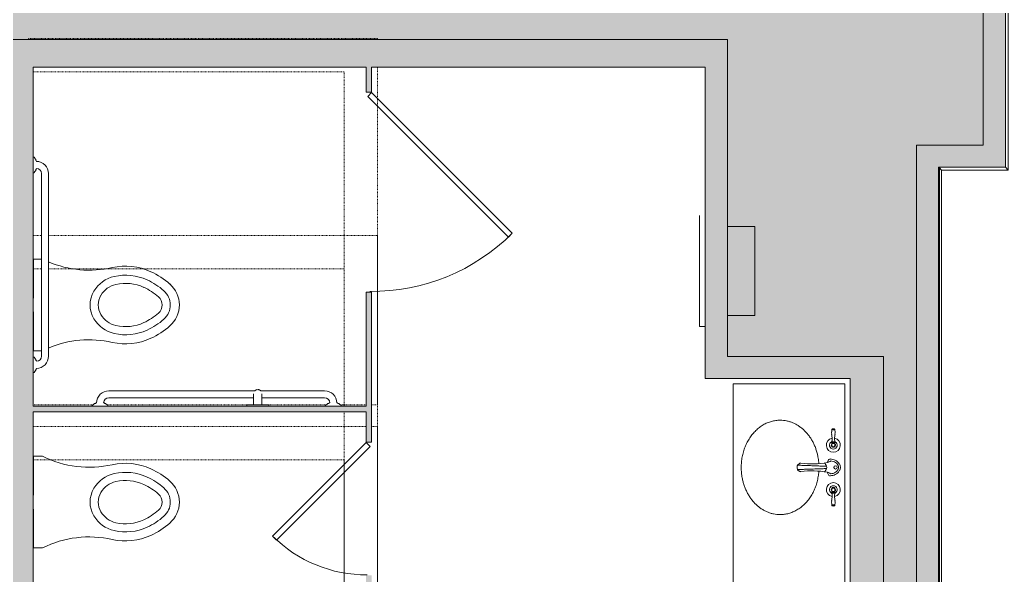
# Model space of a CAD drawing. Header units: inches. Extents: x -1180 to 2011, y -268 to 2143.
# Drawn here: x -102.7 to 75.3, y 1501.8 to 1601.9 of the extents above; entities that cross this region are included whole.
import ezdxf

# ---------------------------------------------------------------- set-up
doc = ezdxf.new("R2010")
doc.units = ezdxf.units.IN
doc.header["$MEASUREMENT"] = 0
doc.linetypes.add('Dash', pattern=[0.25, 0.125, -0.125])
for name, color, linetype, lineweight in [('A-DETL-GENF', 92, 'Continuous', 9), ('A-DETL-THIN', 151, 'Continuous', 13), ('A-DOOR', 31, 'Continuous', 13), ('A-WALL', 113, 'Continuous', 13), ('A-WALL-PATT', 111, 'Continuous', 13), ('I-FURN', 30, 'Continuous', 9), ('I-WALL', 2, 'Continuous', 13), ('P-SANR-FIXT', 6, 'Continuous', 13), ('Q-CASE', 31, 'Continuous', 13)]:
    doc.layers.add(name, color=color, linetype=linetype, lineweight=lineweight)

# ---------------------------------------------------------------- blocks, each defined once
blk = doc.blocks.new('P-Toilet-Wall-3D - Wall Mount-V3-6TH FLOOR POWER _ SIGNAL')
at = {"layer": 'P-SANR-FIXT', "linetype": 'Dash', "lineweight": 9}
for p, q in [((-100.33, 1528.63), (-40.36, 1528.63)), ((-100.33, 1528.63), (-40.36, 1528.63)), ((-39.36, 1528.63), (-38.33, 1528.63)), ((-39.36, 1528.63), (-38.33, 1528.63)), ((-38.33, 1528.63), (-38.33, 1462.63)), ((-38.33, 1528.63), (-38.33, 1462.63)), ((-100.33, 1522.63), (-44.33, 1522.63)), ((-44.33, 1522.63), (-44.33, 1498.32)), ((-44.33, 1497.32), (-44.33, 1464.28)), ((-44.33, 1463.28), (-44.33, 1462.63)), ((-44.33, 1462.63), (-100.33, 1462.63)), ((-40.36, 1462.63), (-100.33, 1462.63)), ((-38.33, 1462.63), (-39.36, 1462.63))]:
    blk.add_line(p, q, dxfattribs=at)
at = {"layer": 'P-SANR-FIXT', "lineweight": 9}
for p, q in [((-100.26, 1481.88), (-100.26, 1488.88)), ((-100.26, 1488.88), (-98.64, 1488.88)), ((-100.33, 1481.88), (-100.26, 1481.88)), ((-100.26, 1479.38), (-100.33, 1479.38)), ((-100.26, 1472.38), (-100.26, 1479.38)), ((-98.64, 1472.38), (-100.26, 1472.38))]:
    blk.add_line(p, q, dxfattribs=at)
for centre, radius, start, end in [((-90.22, 1505.73), 18.83, 243.4615, 282.704), ((-83.68, 1476.69), 10.93, 65.296, 102.704), ((-85, 1473.82), 14.09, 48.704, 65.296), ((-84.47, 1480.2), 5.71, 102.704, 149.296), ((-83.68, 1476.69), 9.3, 65.296, 102.704), ((-83.68, 1476.69), 7.83, 65.296, 102.704), ((-85, 1473.82), 12.47, 48.704, 65.296), ((-85.2, 1480.63), 4.87, 149.296, 210.704), ((-84.47, 1480.2), 4.24, 102.704, 149.296), ((-85, 1473.82), 11, 48.704, 65.296), ((-79.02, 1480.63), 3.4, 311.296, 48.704), ((-79.02, 1480.63), 5.03, 311.296, 48.704), ((-85.2, 1480.63), 3.4, 149.296, 210.704), ((-79.02, 1480.63), 1.93, 311.296, 48.704), ((-85, 1487.44), 11, 294.704, 311.296), ((-84.47, 1481.06), 5.71, 210.704, 257.296), ((-84.47, 1481.06), 4.24, 210.704, 257.296), ((-83.68, 1484.56), 7.83, 257.296, 294.704), ((-85, 1487.44), 12.47, 294.704, 311.296), ((-83.68, 1484.56), 9.3, 257.296, 294.704), ((-85, 1487.44), 14.09, 294.704, 311.296), ((-90.22, 1455.53), 18.83, 77.296, 116.5385), ((-83.68, 1484.56), 10.93, 257.296, 294.704)]:
    blk.add_arc(centre, radius, start, end, dxfattribs=at)
blk = doc.blocks.new('P-Toilet-Wall-3D - Wall Mount-V4-6TH FLOOR POWER _ SIGNAL')
at = {"layer": 'P-SANR-FIXT', "linetype": 'Dash', "lineweight": 9}
for p, q in [((-100.33, 1563.01), (-98.81, 1563.01)), ((-100.33, 1563.01), (-98.81, 1563.01)), ((-97.54, 1563.01), (-38.33, 1563.01)), ((-97.54, 1563.01), (-38.33, 1563.01)), ((-38.33, 1563.01), (-38.33, 1497.01)), ((-38.33, 1563.01), (-38.33, 1497.01)), ((-100.33, 1557.01), (-98.81, 1557.01)), ((-97.54, 1557.01), (-44.33, 1557.01)), ((-44.33, 1557.01), (-44.33, 1532.27)), ((-44.33, 1531.27), (-44.33, 1498.32)), ((-44.33, 1497.01), (-100.33, 1497.01)), ((-40.36, 1497.01), (-100.33, 1497.01)), ((-44.33, 1497.32), (-44.33, 1497.01)), ((-38.33, 1497.01), (-39.36, 1497.01))]:
    blk.add_line(p, q, dxfattribs=at)
at = {"layer": 'P-SANR-FIXT', "lineweight": 9}
for p, q in [((-100.26, 1516.26), (-100.26, 1523.26)), ((-100.26, 1523.26), (-98.64, 1523.26)), ((-100.33, 1516.26), (-100.26, 1516.26)), ((-100.26, 1513.76), (-100.33, 1513.76)), ((-100.26, 1506.76), (-100.26, 1513.76)), ((-98.64, 1506.76), (-100.26, 1506.76))]:
    blk.add_line(p, q, dxfattribs=at)
for centre, radius, start, end in [((-90.22, 1540.11), 18.83, 243.4615, 282.704), ((-83.68, 1511.07), 10.93, 65.296, 102.704), ((-84.47, 1514.58), 5.71, 102.704, 149.296), ((-83.68, 1511.07), 9.3, 65.296, 102.704), ((-85, 1508.2), 14.09, 48.704, 65.296), ((-84.47, 1514.58), 4.24, 102.704, 149.296), ((-83.68, 1511.07), 7.83, 65.296, 102.704), ((-85, 1508.2), 12.47, 48.704, 65.296), ((-79.02, 1515.01), 5.03, 311.296, 48.704), ((-85.2, 1515.01), 4.87, 149.296, 210.704), ((-85.2, 1515.01), 3.4, 149.296, 210.704), ((-85, 1508.2), 11, 48.704, 65.296), ((-79.02, 1515.01), 3.4, 311.296, 48.704), ((-79.02, 1515.01), 1.93, 311.296, 48.704), ((-84.47, 1515.44), 4.24, 210.704, 257.296), ((-85, 1521.82), 11, 294.704, 311.296), ((-84.47, 1515.44), 5.71, 210.704, 257.296), ((-83.68, 1518.94), 7.83, 257.296, 294.704), ((-85, 1521.82), 12.47, 294.704, 311.296), ((-85, 1521.82), 14.09, 294.704, 311.296), ((-83.68, 1518.94), 9.3, 257.296, 294.704), ((-90.22, 1489.91), 18.83, 77.296, 116.5385), ((-83.68, 1518.94), 10.93, 257.296, 294.704)]:
    blk.add_arc(centre, radius, start, end, dxfattribs=at)
blk = doc.blocks.new('P-Toilet-Wall-3D - Wall Mount-V5-6TH FLOOR POWER _ SIGNAL')
at = {"layer": 'P-SANR-FIXT', "linetype": 'Dash', "lineweight": 9}
for p, q in [((-101.13, 1598.51), (-38.33, 1598.51)), ((-101.13, 1598.34), (-101.13, 1598.51)), ((-101.13, 1598.51), (-38.33, 1598.51)), ((-101.13, 1598.34), (-101.13, 1598.51)), ((-38.33, 1598.51), (-38.33, 1598.34)), ((-38.33, 1598.51), (-38.33, 1598.34)), ((-38.33, 1593.34), (-38.33, 1532.51)), ((-38.33, 1593.34), (-38.33, 1532.51)), ((-100.33, 1592.51), (-44.33, 1592.51)), ((-44.33, 1592.51), (-44.33, 1532.51)), ((-89.51, 1532.51), (-100.33, 1532.51)), ((-89.51, 1532.51), (-100.33, 1532.51)), ((-61.81, 1532.51), (-87.01, 1532.51)), ((-61.81, 1532.51), (-87.01, 1532.51)), ((-47.51, 1532.51), (-57.91, 1532.51)), ((-47.51, 1532.51), (-57.91, 1532.51)), ((-44.33, 1532.51), (-45.01, 1532.51)), ((-40.36, 1532.51), (-45.01, 1532.51)), ((-38.33, 1532.51), (-39.36, 1532.51))]:
    blk.add_line(p, q, dxfattribs=at)
at = {"layer": 'P-SANR-FIXT', "lineweight": 9}
for p, q in [((-100.26, 1551.76), (-100.26, 1558.76)), ((-100.26, 1558.76), (-98.81, 1558.76)), ((-100.33, 1551.76), (-100.26, 1551.76)), ((-100.26, 1549.26), (-100.33, 1549.26)), ((-100.26, 1542.26), (-100.26, 1549.26)), ((-98.81, 1542.26), (-100.26, 1542.26))]:
    blk.add_line(p, q, dxfattribs=at)
for centre, radius, start, end in [((-90.22, 1575.61), 18.83, 247.0894, 282.704), ((-83.68, 1546.57), 10.93, 65.296, 102.704), ((-83.68, 1546.57), 9.3, 65.296, 102.704), ((-85, 1543.7), 14.09, 48.704, 65.296), ((-84.47, 1550.08), 5.71, 102.704, 149.296), ((-84.47, 1550.08), 4.24, 102.704, 149.296), ((-83.68, 1546.57), 7.83, 65.296, 102.704), ((-85, 1543.7), 12.47, 48.704, 65.296), ((-79.02, 1550.51), 5.03, 311.296, 48.704), ((-85.2, 1550.51), 4.87, 149.296, 210.704), ((-85.2, 1550.51), 3.4, 149.296, 210.704), ((-85, 1543.7), 11, 48.704, 65.296), ((-79.02, 1550.51), 3.4, 311.296, 48.704), ((-79.02, 1550.51), 1.93, 311.296, 48.704), ((-84.47, 1550.94), 4.24, 210.704, 257.296), ((-85, 1557.32), 11, 294.704, 311.296), ((-84.47, 1550.94), 5.71, 210.704, 257.296), ((-83.68, 1554.44), 7.83, 257.296, 294.704), ((-85, 1557.32), 12.47, 294.704, 311.296), ((-83.68, 1554.44), 9.3, 257.296, 294.704), ((-85, 1557.32), 14.09, 294.704, 311.296), ((-90.22, 1525.41), 18.83, 77.296, 112.9106), ((-83.68, 1554.44), 10.93, 257.296, 294.704)]:
    blk.add_arc(centre, radius, start, end, dxfattribs=at)
blk = doc.blocks.new('Single Glass Door - toilet partition-4881445-6TH FLOOR POWER _ SIGNAL')
at = {"layer": 'A-DOOR', "color": 8, "lineweight": 20}
for p, q in [((-8.12, -25.12), (17.2, 0.21)), ((17.2, 0.21), (17.91, -0.5)), ((17.91, -0.5), (-7.42, -25.82)), ((-7.42, -25.82), (-8.12, -25.12))]:
    blk.add_line(p, q, dxfattribs=at)
at = {"layer": 'A-DOOR', "lineweight": 9}
blk.add_arc((17.91, -0.5), 35.81, 179.5, 225, dxfattribs=at)
blk = doc.blocks.new('Single Glass Door - toilet partition 2_-4881771-6TH FLOOR POWER _ SIGNAL')
at = {"layer": 'A-DOOR', "color": 8, "lineweight": 20}
for p, q in [((-4.93, 17.34), (-5.64, 16.63)), ((-5.64, 16.63), (11.2, -0.21)), ((11.91, 0.5), (-4.93, 17.34)), ((11.2, -0.21), (11.91, 0.5))]:
    blk.add_line(p, q, dxfattribs=at)
at = {"layer": 'A-DOOR', "lineweight": 9}
blk.add_arc((11.91, 0.5), 23.81, 135, 180.5, dxfattribs=at)
blk = doc.blocks.new('P-Grab_Bar-42in - 42 INCH-V9-6TH FLOOR POWER _ SIGNAL')
at = {"layer": 'I-FURN'}
for p, q in [((-86.69, 1535.06), (-60.36, 1535.06)), ((-59.36, 1535.06), (-47.83, 1535.06)), ((-88.97, 1532.88), (-88.9, 1532.88)), ((-87.63, 1532.88), (-87.56, 1532.88)), ((-60.6, 1533.79), (-86.69, 1533.79)), ((-47.84, 1533.79), (-59.12, 1533.79)), ((-46.97, 1532.88), (-46.9, 1532.88)), ((-45.63, 1532.88), (-45.56, 1532.88)), ((-89.66, 1532.27), (-89.66, 1532.41)), ((-86.86, 1532.27), (-89.66, 1532.27)), ((-86.86, 1532.41), (-86.86, 1532.27)), ((-47.66, 1532.27), (-47.66, 1532.41)), ((-44.86, 1532.27), (-47.66, 1532.27)), ((-44.86, 1532.41), (-44.86, 1532.27))]:
    blk.add_line(p, q, dxfattribs=at)
for centre, radius, start, end in [((-86.69, 1532.85), 2.21, 90, 179.1445), ((-47.84, 1532.85), 2.21, 0.8636, 89.8856), ((-89.57, 1532.6), 0.0984, 272.9558, 347.0471), ((-89.39, 1532.53), 0.0975, 89.156, 150.8479), ((-89.4, 1532.73), 0.0998, 280.0133, 343.9943), ((-89.23, 1532.65), 0.0983, 82.1862, 147.824), ((-89.21, 1533.01), 0.259, 270.2678, 327.7398), ((-88.97, 1532.85), 0.0327, 86.7864, 147.7398), ((-86.68, 1532.84), 0.946, 90.5765, 177.6589), ((-87.56, 1532.85), 0.0327, 32.2602, 93.2136), ((-87.31, 1533.01), 0.259, 212.2602, 269.7322), ((-87.3, 1532.65), 0.0983, 32.176, 97.8138), ((-87.12, 1532.73), 0.0998, 196.0057, 259.9867), ((-87.13, 1532.53), 0.0975, 29.1521, 90.844), ((-86.95, 1532.6), 0.0984, 192.9529, 267.0442), ((-47.84, 1532.84), 0.946, 2.3393, 89.6607), ((-47.57, 1532.6), 0.0984, 272.955, 347.045), ((-47.39, 1532.53), 0.0975, 89.1532, 150.8468), ((-47.4, 1532.73), 0.0998, 280.0117, 343.9883), ((-47.23, 1532.65), 0.0983, 82.1794, 147.8206), ((-47.21, 1533.01), 0.259, 270.2661, 327.7339), ((-46.97, 1532.85), 0.0327, 86.7675, 147.7339), ((-45.56, 1532.85), 0.0327, 32.2704, 93.2464), ((-45.31, 1533.01), 0.259, 212.2704, 269.7352), ((-45.3, 1532.65), 0.0983, 32.1818, 97.8257), ((-45.12, 1532.73), 0.0998, 196.0161, 259.9895), ((-45.13, 1532.53), 0.0975, 29.154, 90.8489), ((-44.95, 1532.6), 0.0984, 192.9565, 267.0456), ((-89.57, 1532.41), 0.0934, 88.0011, 180), ((-86.95, 1532.41), 0.0934, 0, 91.9989), ((-47.57, 1532.41), 0.0934, 88, 180), ((-44.95, 1532.41), 0.0934, 0, 92.0008)]:
    blk.add_arc(centre, radius, start, end, dxfattribs=at)
blk = doc.blocks.new('P-Grab_Bar-36in - 36 INCH-3759717-6TH FLOOR POWER _ SIGNAL')
at = {"layer": 'I-FURN'}
for p, q in [((-100.33, 1574.33), (-100.33, 1577.13)), ((-100.33, 1577.13), (-100.19, 1577.13)), ((-99.72, 1576.43), (-99.72, 1576.37)), ((-100.19, 1574.33), (-100.33, 1574.33)), ((-99.72, 1575.09), (-99.72, 1575.03)), ((-98.81, 1541.31), (-98.81, 1574.16)), ((-97.54, 1574.16), (-97.54, 1541.3)), ((-100.33, 1538.33), (-100.33, 1541.13)), ((-100.33, 1541.13), (-100.19, 1541.13)), ((-99.72, 1540.43), (-99.72, 1540.37)), ((-100.19, 1538.33), (-100.33, 1538.33)), ((-99.72, 1539.09), (-99.72, 1539.03))]:
    blk.add_line(p, q, dxfattribs=at)
for centre, radius, start, end in [((-100.19, 1577.04), 0.0934, 358.0011, 90), ((-100, 1577.04), 0.0984, 182.9558, 257.0471), ((-100.07, 1576.86), 0.0975, 359.156, 60.8479), ((-99.87, 1576.87), 0.0998, 190.0133, 253.9943), ((-99.95, 1576.69), 0.0983, 352.1862, 57.824), ((-99.59, 1576.68), 0.259, 180.2678, 237.7398), ((-99.75, 1576.44), 0.0327, 356.7864, 57.7398), ((-99.75, 1574.16), 2.21, 0, 89.1445), ((-100.19, 1574.42), 0.0934, 270, 1.9989), ((-100, 1574.42), 0.0984, 102.9529, 177.0442), ((-100.07, 1574.6), 0.0975, 299.1521, 0.844), ((-99.87, 1574.59), 0.0998, 106.0057, 169.9867), ((-99.95, 1574.77), 0.0983, 302.176, 7.8138), ((-99.59, 1574.78), 0.259, 122.2602, 179.7322), ((-99.75, 1575.02), 0.0327, 302.2602, 3.2136), ((-99.76, 1574.15), 0.946, 0.5765, 87.6589), ((-100.19, 1541.04), 0.0934, 358, 90), ((-100, 1541.04), 0.0984, 182.955, 257.045), ((-100.07, 1540.86), 0.0975, 359.1532, 60.8468), ((-99.87, 1540.87), 0.0998, 190.0117, 253.9883), ((-99.95, 1540.69), 0.0983, 352.1794, 57.8206), ((-99.59, 1540.68), 0.259, 180.2661, 237.7339), ((-99.75, 1540.44), 0.0327, 356.7675, 57.7339), ((-99.76, 1541.31), 0.946, 272.3393, 359.6607), ((-99.75, 1541.3), 2.21, 270.8636, 359.8856), ((-100.19, 1538.42), 0.0934, 270, 2.0008), ((-100, 1538.42), 0.0984, 102.9565, 177.0456), ((-100.07, 1538.6), 0.0975, 299.154, 0.8489), ((-99.87, 1538.59), 0.0998, 106.0161, 169.9895), ((-99.95, 1538.77), 0.0983, 302.1818, 7.8257), ((-99.59, 1538.78), 0.259, 122.2704, 179.7352), ((-99.75, 1539.02), 0.0327, 302.2704, 3.2464)]:
    blk.add_arc(centre, radius, start, end, dxfattribs=at)
blk = doc.blocks.new('RR LAV1 - RR LAV-4889013-6TH FLOOR POWER _ SIGNAL')
at = {"layer": 'Q-CASE', "lineweight": 9}
for p, q in [((-270.47, 1536.32), (-270.47, 1416.2)), ((-250.33, 1536.32), (-270.47, 1536.32)), ((-250.33, 1416.2), (-250.33, 1536.32)), ((-270.47, 1416.2), (-250.33, 1416.2))]:
    blk.add_line(p, q, dxfattribs=at)
blk = doc.blocks.new('Sink-Undercounter-Kohler-Caxton-2210 - Vitreous_China-0-White-V14-6TH FLOOR POWER _ SIGNAL')
at = {"layer": 'P-SANR-FIXT', "lineweight": 9}
for points, knots in [([(8.5, 0), (8.5, 0.27), (8.46, 0.79), (8.33, 1.43), (8.17, 1.94), (8.03, 2.31), (7.86, 2.68), (7.66, 3.04), (7.44, 3.39), (7.2, 3.73), (6.93, 4.05), (6.65, 4.37), (6.34, 4.67), (6.01, 4.95), (5.67, 5.22), (5.3, 5.48), (4.92, 5.71), (4.52, 5.93), (4.11, 6.13), (3.69, 6.31), (3.26, 6.47), (2.81, 6.61), (2.35, 6.73), (1.89, 6.83), (1.43, 6.9), (0.95, 6.96), (0.47, 6.99), (0, 7), (-0.47, 6.99), (-0.95, 6.96), (-1.43, 6.9), (-1.85, 6.83), (-2.24, 6.76), (-2.7, 6.64), (-3.26, 6.47), (-3.9, 6.23), (-4.53, 5.93), (-5.12, 5.6), (-5.67, 5.23), (-6.19, 4.81), (-6.65, 4.37), (-7.07, 3.89), (-7.45, 3.39), (-7.77, 2.86), (-8.03, 2.31), (-8.24, 1.75), (-8.44, 0.99), (-8.5, 0.4), (-8.5, 0)], [0, 0, 0, 0, 0.035714, 0.071429, 0.089286, 0.107143, 0.125, 0.142857, 0.160714, 0.178571, 0.196429, 0.214286, 0.232143, 0.25, 0.267857, 0.285714, 0.303571, 0.321429, 0.339286, 0.357143, 0.375, 0.392857, 0.410714, 0.428571, 0.446429, 0.464286, 0.482143, 0.5, 0.517857, 0.535714, 0.553571, 0.571429, 0.584821, 0.598214, 0.625, 0.651786, 0.678571, 0.705357, 0.732143, 0.758929, 0.785714, 0.8125, 0.839286, 0.866071, 0.892857, 0.919643, 0.946429, 1, 1, 1, 1]), ([(-8.5, 0), (-8.5, -0.27), (-8.46, -0.79), (-8.33, -1.43), (-8.17, -1.94), (-8.03, -2.31), (-7.86, -2.68), (-7.66, -3.04), (-7.44, -3.39), (-7.2, -3.73), (-6.93, -4.05), (-6.65, -4.37), (-6.34, -4.67), (-6.01, -4.95), (-5.67, -5.22), (-5.3, -5.48), (-4.92, -5.71), (-4.52, -5.93), (-4.11, -6.13), (-3.69, -6.31), (-3.26, -6.47), (-2.81, -6.61), (-2.35, -6.73), (-1.89, -6.83), (-1.43, -6.9), (-1.03, -6.95), (-0.8, -6.97), (-0.72, -6.97)], [0, 0, 0, 0, 0.0357143, 0.0714286, 0.0892857, 0.1071429, 0.125, 0.1428571, 0.1607143, 0.1785714, 0.1964286, 0.2142857, 0.2321429, 0.25, 0.2678571, 0.2857143, 0.3035714, 0.3214286, 0.3392857, 0.3571429, 0.375, 0.3928571, 0.4107143, 0.4285714, 0.4464286, 0.4642857, 0.4730293, 0.4730293, 0.4730293, 0.4730293]), ([(0.72, -6.97), (0.8, -6.97), (1.03, -6.95), (1.43, -6.9), (1.85, -6.83), (2.24, -6.76), (2.7, -6.64), (3.26, -6.47), (3.9, -6.23), (4.53, -5.93), (5.12, -5.6), (5.67, -5.23), (6.19, -4.81), (6.65, -4.37), (7.07, -3.89), (7.45, -3.39), (7.77, -2.86), (8.03, -2.31), (8.24, -1.75), (8.44, -0.99), (8.5, -0.4), (8.5, 0)], [0.5269707, 0.5269707, 0.5269707, 0.5269707, 0.5357143, 0.5535714, 0.5714286, 0.5848214, 0.5982143, 0.625, 0.6517857, 0.6785714, 0.7053571, 0.7321429, 0.7589286, 0.7857143, 0.8125, 0.8392857, 0.8660714, 0.8928571, 0.9196429, 0.9464286, 1, 1, 1, 1])]:
    blk.add_open_spline(points, degree=3, knots=knots, dxfattribs=at)
blk = doc.blocks.new('Faucet-Lavatory-KOHLER-Devonshire-K-394-4 - CP-Polished Chrome-4894941-6TH FLOOR POWER _ SIGNAL')
at = {"layer": 'P-SANR-FIXT', "lineweight": 9}
for p, q in [((-6.84, 0.28), (-6.84, -0.28)), ((-6.77, 0.28), (-6.77, -0.28)), ((-4.63, 0.31), (-4.63, -0.31)), ((-4.51, 0.32), (-4.51, -0.32)), ((-4, 0.28), (-4.35, 0.28)), ((4, 0.28), (4.35, 0.28)), ((4.51, 0.32), (4.51, -0.32)), ((4.63, 0.31), (4.63, -0.31)), ((6.77, 0.28), (6.77, -0.28)), ((6.84, 0.28), (6.84, -0.28)), ((-4, -0.28), (-4.35, -0.28)), ((4, -0.28), (4.35, -0.28))]:
    blk.add_line(p, q, dxfattribs=at)
for radius in [0.31, 0.294]:
    blk.add_circle((0, 0.39), radius, dxfattribs=at)
for centre, radius, start, end in [((-6.47, 0), 0.497, 159.5043, 200.4957), ((-6.6, 0.05), 0.352, 151.446, 159.8726), ((-6.83, 0.18), 0.0891, 113.6677, 151.446), ((-6.91, 0.35), 0.0984, 293.6677, 312.6339), ((-6.81, 0.24), 0.0514, 47.484, 132.6339), ((-6.75, 0.3), 0.0323, 227.484, 285.6779), ((-6.45, -0.79), 1.1, 93.9927, 105.6779), ((-6.3, -2.87), 3.18, 84.223, 93.9927), ((-7.79, -17.58), 17.98, 82.9291, 84.223), ((-5.05, 4.53), 4.31, 262.9291, 267.4106), ((-5.05, 4.53), 4.31, 262.9291, 267.4106), ((-4, 0), 1.26, 190.3611, 169.6389), ((-5.02, 5.11), 4.89, 267.4106, 270.8861), ((-4.95, 0.84), 0.622, 270.8861, 301.5789), ((-4, 0), 0.702, 206.6021, 153.3979), ((-4.64, 0.34), 0.0309, 301.5789, 330.886), ((-4.57, 0.3), 0.0549, 32.3405, 150.886), ((-4.5, 0.35), 0.0315, 212.3405, 249.0345), ((-4.27, 0.93), 0.66, 249.0345, 259.5722), ((-4.36, 0.46), 0.183, 259.5722, 273.1328), ((-4, 0), 0.381, 227.3325, 132.6675), ((-4, 0), 0.28, 270, 90), ((1.3, -0.8), 2.83, 156.1796, 174.6082), ((0.22, -0.32), 1.64, 121.8016, 156.1796), ((0.81, -0.63), 1.97, 148.6765, 176.3023), ((0.08, -0.18), 1.12, 112.7713, 149.0639), ((0, 0.04), 1.22, 58.1984, 121.8016), ((0, 0.04), 0.885, 66.8391, 113.1587), ((-0.1, -0.2), 1.14, 31.3228, 66.8391), ((-0.22, -0.32), 1.64, 23.8204, 58.1984), ((-0.81, -0.63), 1.97, 3.6977, 31.3228), ((-1.3, -0.8), 2.83, 5.3918, 23.8204), ((4, 0), 1.26, 10.3611, 349.6389), ((4, 0), 0.702, 26.6021, 333.3979), ((4, 0), 0.381, 47.3325, 312.6675), ((4, 0), 0.28, 90, 270), ((4.36, 0.46), 0.183, 266.8672, 280.4278), ((4.27, 0.93), 0.66, 280.4278, 290.9655), ((4.5, 0.35), 0.0315, 290.9655, 327.6595), ((4.57, 0.3), 0.0549, 29.114, 147.6595), ((4.64, 0.34), 0.0309, 209.114, 238.4211), ((4.95, 0.84), 0.622, 238.4211, 269.1139), ((5.02, 5.11), 4.89, 269.1139, 272.5894), ((5.05, 4.53), 4.31, 272.5894, 277.0709), ((5.05, 4.53), 4.31, 272.5894, 277.0709), ((7.79, -17.58), 17.98, 95.777, 97.0709), ((6.3, -2.87), 3.18, 86.0073, 95.777), ((6.45, -0.79), 1.1, 74.3221, 86.0073), ((6.75, 0.3), 0.0323, 254.3221, 312.516), ((6.81, 0.24), 0.0514, 47.3661, 132.516), ((6.91, 0.35), 0.0984, 227.3661, 246.3323), ((6.83, 0.18), 0.0891, 28.554, 66.3323), ((6.6, 0.05), 0.352, 20.1274, 28.554), ((6.47, 0), 0.497, 339.5043, 20.4957), ((-6.6, -0.05), 0.352, 200.1274, 208.554), ((-6.83, -0.18), 0.0891, 208.554, 246.3323), ((-6.91, -0.35), 0.0984, 47.3661, 66.3323), ((-6.81, -0.24), 0.0514, 227.3661, 312.516), ((-6.75, -0.3), 0.0323, 74.3221, 132.516), ((-6.45, 0.79), 1.1, 254.3221, 266.0073), ((-6.3, 2.87), 3.18, 266.0073, 275.777), ((-7.79, 17.58), 17.98, 275.777, 277.0709), ((-5.05, -4.53), 4.31, 92.5894, 97.0709), ((-5.02, -5.11), 4.89, 89.1139, 92.5894), ((-4.95, -0.84), 0.622, 58.4211, 89.1139), ((-4.64, -0.34), 0.0309, 29.114, 58.4211), ((-4.57, -0.3), 0.0549, 209.114, 327.6595), ((-4.5, -0.35), 0.0315, 110.9655, 147.6595), ((-4.27, -0.93), 0.66, 100.4278, 110.9655), ((-4.36, -0.46), 0.183, 86.8672, 100.4278), ((-1.12, -0.57), 0.394, 174.6082, 258.4442), ((-1.44, -2.14), 1.21, 69.5128, 78.4442), ((-1.06, -0.51), 0.0929, 176.3023, 272.4568), ((-1.31, -1.79), 0.833, 59.8599, 69.5128), ((-14.94, -3.8), 14.32, 351.8476, 10.9965), ((0.46, -2.74), 1.68, 126.6218, 138.5835), ((-0.46, -2.74), 1.68, 41.4165, 53.3782), ((14.94, -3.8), 14.32, 169.0035, 188.1524), ((1.31, -1.79), 0.833, 110.4872, 120.1401), ((1.44, -2.14), 1.21, 101.5558, 110.4872), ((1.06, -0.51), 0.0929, 267.5432, 3.6977), ((1.12, -0.57), 0.394, 281.5558, 5.3918), ((4.36, -0.46), 0.183, 79.5722, 93.1328), ((4.27, -0.93), 0.66, 69.0345, 79.5722), ((4.5, -0.35), 0.0315, 32.3405, 69.0345), ((4.57, -0.3), 0.0549, 212.3405, 330.886), ((4.64, -0.34), 0.0309, 121.5789, 150.886), ((4.95, -0.84), 0.622, 90.8861, 121.5789), ((5.02, -5.11), 4.89, 87.4106, 90.8861), ((5.05, -4.53), 4.31, 82.9291, 87.4106), ((7.79, 17.58), 17.98, 262.9291, 264.223), ((6.3, 2.87), 3.18, 264.223, 273.9927), ((6.45, 0.79), 1.1, 273.9927, 285.6779), ((6.75, -0.3), 0.0323, 47.484, 105.6779), ((6.81, -0.24), 0.0514, 227.484, 312.6339), ((6.91, -0.35), 0.0984, 113.6677, 132.6339), ((6.83, -0.18), 0.0891, 293.6677, 331.446), ((6.6, -0.05), 0.352, 331.446, 339.8726)]:
    blk.add_arc(centre, radius, start, end, dxfattribs=at)
for centre, major_axis, ratio, start_param, end_param in [((-4.35, 0), (0, 0.281), 0.087156, 3.223062, 6.201716), ((4.35, 0), (0, 0.281), 0.087156, 0.081469, 3.060123), ((0.34, -1.99), (1.22, 0), 0.707107, 2.036904, 2.381114), ((0, -1.51), (0.463, 0), 0.707107, 1.105201, 2.037217), ((-0.34, -1.99), (1.22, 0), 0.707107, 0.760479, 1.104376)]:
    blk.add_ellipse(centre, major_axis=major_axis, ratio=ratio, start_param=start_param, end_param=end_param, dxfattribs=at)
for points in [[(-0.89, -1.07), (-0.92, -0.94), (-0.99, -0.73), (-1.08, -0.55), (-1.13, -0.5), (-1.16, -0.5)], [(-0.21, -1.21), (-0.22, -1.39), (-0.23, -1.84), (-0.26, -2.64), (-0.28, -3.38), (-0.3, -3.76), (-0.31, -3.89)], [(0.31, -3.89), (0.3, -3.76), (0.28, -3.38), (0.26, -2.64), (0.23, -1.84), (0.22, -1.39), (0.21, -1.21)], [(0.89, -1.07), (0.92, -0.94), (0.99, -0.73), (1.08, -0.55), (1.13, -0.5), (1.16, -0.5)], [(0.41, -6.43), (0.4, -6.37), (0.4, -6.23), (0.39, -5.97), (0.37, -5.69), (0.35, -5.38), (0.34, -5.04), (0.34, -4.68), (0.32, -4.3), (0.32, -4.03), (0.31, -3.89)], [(-0.77, -5.83), (-0.76, -5.89), (-0.74, -6.01), (-0.67, -6.17), (-0.55, -6.32), (-0.46, -6.39), (-0.41, -6.43)], [(0.41, -6.43), (0.46, -6.39), (0.55, -6.32), (0.67, -6.17), (0.74, -6.01), (0.76, -5.89), (0.77, -5.83)]]:
    blk.add_open_spline(points, degree=3, dxfattribs=at)
for points, knots in [([(-0.31, -3.89), (-0.32, -4.17), (-0.33, -4.56), (-0.34, -5.04), (-0.35, -5.38), (-0.37, -5.69), (-0.39, -5.97), (-0.4, -6.23), (-0.4, -6.37), (-0.41, -6.43)], [0, 0, 0, 0, 0.25, 0.375, 0.5, 0.625, 0.75, 0.875, 1, 1, 1, 1]), ([(-0.41, -6.43), (-0.36, -6.46), (-0.26, -6.51), (-0.06, -6.55), (0.17, -6.54), (0.33, -6.47), (0.41, -6.43)], [0, 0, 0, 0, 0.2, 0.4, 0.7, 1, 1, 1, 1])]:
    blk.add_open_spline(points, degree=3, knots=knots, dxfattribs=at)
blk = doc.blocks.new('P-Grab_Bar_18in_Vertical - 18 INCH-3762424-6TH FLOOR POWER _ SIGNAL')
at = {"layer": 'P-SANR-FIXT', "lineweight": 9}
for p, q in [((-2, 0.25), (-2, 0)), ((-2, 0.25), (-2, 0)), ((-1.95, 0.25), (0, 0.25)), ((-1.95, 0.25), (-1.95, 0.25)), ((-0.75, 1), (-0.75, 0.25)), ((-0.75, 1), (-0.75, 0.25)), ((0, 0.25), (1.95, 0.25)), ((0.75, 0.25), (0.75, 1)), ((0.75, 0.25), (0.75, 1)), ((1.95, 0.25), (1.95, 0.25)), ((2, 0), (2, 0.25)), ((2, 0), (2, 0.25)), ((0, 0), (-1.95, 0)), ((1.95, 0), (0, 0))]:
    blk.add_line(p, q, dxfattribs=at)
at = {"layer": 'P-SANR-FIXT', "lineweight": 9, "flags": 128}
for points in [[(-0.75, 2.25), (-0.75, 2.25), (-0.75, 2.25), (-0.75, 2.24), (-0.75, 2.23), (-0.75, 2.23), (-0.75, 2.21), (-0.75, 2.2), (-0.75, 2.19), (-0.75, 2.17), (-0.75, 2.15), (-0.75, 2.13), (-0.75, 2.11), (-0.75, 2.08), (-0.75, 2.06), (-0.75, 2.03), (-0.75, 2), (-0.75, 1.97), (-0.75, 1.94), (-0.75, 1.91), (-0.75, 1.87), (-0.75, 1.83), (-0.75, 1.8), (-0.75, 1.76), (-0.75, 1.72), (-0.75, 1.68), (-0.75, 1.63), (-0.75, 1.59), (-0.75, 1.54), (-0.75, 1.5), (-0.75, 1.45), (-0.75, 1.41), (-0.75, 1.36), (-0.75, 1.31), (-0.75, 1.26), (-0.75, 1.21), (-0.75, 1.16), (-0.75, 1.11), (-0.75, 1.06), (-0.75, 1.01), (-0.75, 1)], [(-0.75, 2.24), (-0.75, 2.25), (-0.75, 2.25)], [(-0.52, 2.79), (-0.5, 2.81), (-0.48, 2.83), (-0.45, 2.85), (-0.43, 2.86)], [(-0.43, 2.86), (-0.41, 2.88), (-0.38, 2.9), (-0.35, 2.91), (-0.33, 2.93), (-0.3, 2.94), (-0.27, 2.95), (-0.24, 2.96), (-0.22, 2.97), (-0.19, 2.98), (-0.16, 2.98), (-0.13, 2.99), (-0.1, 2.99), (-0.07, 3), (-0.04, 3)], [(0.06, 3), (0.09, 2.99), (0.12, 2.99), (0.15, 2.99), (0.18, 2.98), (0.21, 2.97), (0.24, 2.96), (0.26, 2.95), (0.29, 2.94), (0.32, 2.93), (0.35, 2.92), (0.37, 2.9), (0.4, 2.89), (0.42, 2.87), (0.45, 2.85), (0.47, 2.83), (0.49, 2.81), (0.52, 2.79)], [(0.75, 1), (0.75, 1.05), (0.75, 1.1), (0.75, 1.15), (0.75, 1.2), (0.75, 1.25), (0.75, 1.3), (0.75, 1.35), (0.75, 1.39), (0.75, 1.44), (0.75, 1.49), (0.75, 1.53), (0.75, 1.58), (0.75, 1.62), (0.75, 1.66), (0.75, 1.71), (0.75, 1.75), (0.75, 1.79), (0.75, 1.82), (0.75, 1.86), (0.75, 1.9), (0.75, 1.93), (0.75, 1.96), (0.75, 1.99), (0.75, 2.02), (0.75, 2.05), (0.75, 2.08), (0.75, 2.1), (0.75, 2.13), (0.75, 2.15), (0.75, 2.17), (0.75, 2.18), (0.75, 2.2), (0.75, 2.21), (0.75, 2.22), (0.75, 2.23), (0.75, 2.24), (0.75, 2.24), (0.75, 2.25), (0.75, 2.25)], [(0.75, 2.25), (0.75, 2.25), (0.75, 2.25)], [(-0.75, 1), (-0.75, 1.05), (-0.75, 1.1), (-0.75, 1.15), (-0.75, 1.2), (-0.75, 1.25), (-0.75, 1.3), (-0.75, 1.35), (-0.75, 1.39), (-0.75, 1.44), (-0.75, 1.49)], [(0.75, 1.5), (0.75, 1.45), (0.75, 1.41), (0.75, 1.36), (0.75, 1.31), (0.75, 1.26), (0.75, 1.21), (0.75, 1.16), (0.75, 1.11), (0.75, 1.06), (0.75, 1.01), (0.75, 1)]]:
    blk.add_lwpolyline(points, dxfattribs=at)
blk = doc.blocks.new('CHILEWICH SPECKLE ONYX WC - CHILEWICH SPECKLE ONYX WC-5927745-6TH FLOOR POWER _ SIGNAL')
at = {"layer": 'A-WALL'}
for p, q in [((62.87, 1575.31), (62.74, 1575.31)), ((62.74, 1575.31), (62.74, 1269.21)), ((62.87, 1269.21), (62.87, 1575.31))]:
    blk.add_line(p, q, dxfattribs=at)

msp = doc.modelspace()

# ---------------------------------------------------------------- hatches: boundary and pattern name
at = {"layer": 'A-DETL-GENF'}
h = msp.add_hatch(color=9, dxfattribs=at)
h.paths.add_polyline_path([(63.24, 1240.16), (70.77, 1240.16), (70.77, 1265.21), (58.74, 1265.21), (58.74, 1579.31), (70.77, 1579.31), (70.77, 1607.3), (-48.23, 1607.3), (-48.23, 1620.31), (-277.42, 1620.31), (-277.42, 1541.26), (-249.39, 1541.26), (-249.39, 1598.34), (24.69, 1598.34), (24.69, 1541.26), (52.78, 1541.26), (52.78, 1411.26), (24.69, 1411.26), (24.69, 1357.25), (50.71, 1357.25), (50.71, 1277.19), (-67.38, 1277.19), (-67.38, 1240.16), (-41.77, 1240.16), (-41.77, 1259.14), (38.24, 1259.14), (38.24, 1240.16), (62.74, 1240.16)], flags=0)
h.paths.add_polyline_path([(-381.47, 1240.16), (-381.47, 1256.22), (-377.47, 1256.22), (-377.47, 1256.27), (-381.5, 1256.27), (-381.5, 1620.31), (-399.46, 1620.31), (-399.46, 1240.16), (-381.5, 1240.16)], flags=0)
h.paths.add_polyline_path([(193.78, 1339.23), (195.78, 1339.23), (195.78, 1318.11), (193.78, 1318.11), (193.78, 1319.46)], flags=0)
h.paths.add_polyline_path([(193.78, 1443.51), (195.78, 1443.51), (195.78, 1422.38), (193.78, 1422.38)], flags=0)
h.paths.add_polyline_path([(193.78, 1547.56), (195.78, 1547.56), (195.78, 1526.43), (193.78, 1526.43)], flags=0)
h.paths.add_polyline_path([(174.75, 1240.16), (672.96, 1240.16), (672.96, 1620.31), (654.76, 1620.31), (654.76, 1257.23), (377.16, 1257.26), (377.16, 1309.64), (293.77, 1309.64), (293.77, 1263.25), (188.78, 1263.25), (188.78, 1296.73), (193.78, 1296.73), (193.78, 1268.25), (288.77, 1268.25), (288.77, 1368.22), (193.78, 1368.22), (193.78, 1339.23), (188.78, 1339.23), (188.78, 1401.01), (193.78, 1401.01), (193.78, 1372.22), (288.77, 1372.22), (288.77, 1472.3), (193.78, 1472.3), (193.78, 1443.51), (188.78, 1443.51), (188.78, 1505.06), (193.78, 1505.06), (193.78, 1476.3), (288.77, 1476.3), (288.77, 1576.29), (193.78, 1576.29), (193.78, 1547.56), (188.78, 1547.56), (188.78, 1575.31), (188.64, 1575.28), (188.64, 1547.76), (182.73, 1547.76), (182.73, 1504.24), (188.64, 1504.24), (188.64, 1444.18), (182.73, 1444.18), (182.73, 1400.24), (188.64, 1400.24), (188.64, 1339.74), (182.73, 1339.74), (182.73, 1296.76), (188.64, 1296.73), (188.64, 1265.21), (174.75, 1265.21), (174.75, 1247.2)], flags=0)
h.paths.add_polyline_path([(-272.42, 1242.23), (-222.89, 1242.23), (-222.89, 1276.12), (-227.66, 1276.12), (-227.66, 1281.12), (-267.66, 1281.12), (-267.66, 1276.12), (-272.42, 1276.12), (-272.42, 1242.24)], flags=0)
h.paths.add_polyline_path([(-217.89, 1242.23), (-155.35, 1242.23), (-155.35, 1276.12), (-166.62, 1276.12), (-166.62, 1281.12), (-206.62, 1281.12), (-206.62, 1276.12), (-217.89, 1276.12), (-217.89, 1246.88)], flags=0)
h.paths.add_polyline_path([(-403.46, 1254.15), (-403.46, 1284.19), (-423.43, 1284.19), (-423.43, 1254.15), (-405.98, 1254.15)], flags=0)
h.paths.add_polyline_path([(-277.45, 1256.27), (-277.42, 1256.27), (-277.45, 1256.27)], flags=0)
h.paths.add_polyline_path([(-331.5, 1256.27), (-331.5, 1262.27), (-283.45, 1262.27), (-283.45, 1508.33), (-375.5, 1508.33), (-375.5, 1262.27), (-371.5, 1262.27), (-371.5, 1256.27), (-332.12, 1256.27)], flags=0)
h.paths.add_polyline_path([(641.59, 1262.23), (649.76, 1262.23), (649.76, 1359.16), (556.01, 1359.16), (556.01, 1262.23)], flags=0)
h.paths.add_polyline_path([(511.76, 1262.76), (551.01, 1262.76), (550.98, 1619.36), (432.35, 1619.36), (432.35, 1624.31), (386.35, 1624.31), (386.35, 1619.36), (382.66, 1619.36), (382.66, 1379.39), (378.04, 1379.39), (378.04, 1531.32), (293.77, 1531.32), (293.77, 1315.14), (378.04, 1315.14), (378.04, 1339.39), (382.66, 1339.39), (382.66, 1262.76), (423.17, 1262.76)], flags=0)
h.paths.add_polyline_path([(195.78, 1296.73), (193.78, 1296.73), (193.78, 1317.86), (195.78, 1317.86), (195.78, 1310.14)], flags=0)
h.paths.add_polyline_path([(-249.39, 1357.25), (-249.39, 1411.26), (-271.43, 1411.26), (-271.43, 1411.21), (-277.43, 1411.21), (-277.45, 1357.25), (-267.2, 1357.25)], flags=0)
h.paths.add_polyline_path([(648.76, 1364.16), (648.76, 1618.33), (642.76, 1618.33), (642.76, 1624.31), (602.76, 1624.31), (602.76, 1618.33), (556.98, 1618.33), (556.98, 1364.16), (641.59, 1364.16)], flags=0)
h.paths.add_polyline_path([(183.14, 1364.83), (183.14, 1365.33), (182.73, 1365.33), (182.73, 1364.83)], flags=0)
h.paths.add_polyline_path([(182.73, 1375.83), (183.14, 1375.83), (183.14, 1376.33), (182.73, 1376.33)], flags=0)
h.paths.add_polyline_path([(193.78, 1401.01), (193.78, 1422.13), (195.78, 1422.13), (195.78, 1401.01)], flags=0)
h.paths.add_polyline_path([(182.73, 1471.71), (183.14, 1471.71), (183.14, 1472.21), (182.73, 1472.21)], flags=0)
h.paths.add_polyline_path([(183.14, 1477.46), (183.14, 1477.96), (182.73, 1477.96), (182.73, 1477.46)], flags=0)
h.paths.add_polyline_path([(193.78, 1505.06), (193.78, 1526.18), (195.78, 1526.18), (195.78, 1505.06)], flags=0)
h.paths.add_polyline_path([(-282.42, 1513.33), (-282.42, 1574.27), (-376.5, 1574.27), (-376.5, 1513.33), (-283.43, 1513.33)], flags=0)
h.paths.add_polyline_path([(368.82, 1536.32), (378.04, 1536.32), (378.04, 1619.36), (375.35, 1619.36), (375.35, 1624.31), (329.35, 1624.31), (329.35, 1619.36), (317.86, 1619.36), (317.86, 1595.36), (293.77, 1595.36), (293.77, 1536.32), (294.22, 1536.32)], flags=0)
h.paths.add_polyline_path([(694.97, 1576.19), (697.02, 1576.19), (697.02, 1606.14), (676.96, 1606.14), (676.96, 1576.19)], flags=0)
h.paths.add_polyline_path([(-282.42, 1579.27), (-281.42, 1579.27), (-281.42, 1620.31), (-297.96, 1620.31), (-297.96, 1624.31), (-360.96, 1624.31), (-360.96, 1620.31), (-377.5, 1620.31), (-377.5, 1579.27), (-297.96, 1579.27)], flags=0)
h.paths.add_polyline_path([(182.64, 1579.31), (188.78, 1579.31), (188.78, 1598.25), (293.63, 1598.25), (293.63, 1599.36), (313.86, 1599.36), (313.86, 1620.31), (295.85, 1620.31), (295.85, 1607.3), (174.75, 1607.3), (174.75, 1579.31), (181.4, 1579.31)], flags=0)
h.paths.add_polyline_path([(252.11, 1580.29), (288.77, 1580.29), (288.77, 1593.25), (193.78, 1593.25), (193.78, 1580.29), (206.74, 1580.29)], flags=0)
h.paths.add_polyline_path([(699.34, 1608.45), (699.96, 1609.08), (701.02, 1609.08), (701.02, 1610.14), (676.96, 1610.14), (676.96, 1608.45), (697.02, 1608.45)], flags=0)
at = {"layer": 'A-WALL-PATT', "lineweight": 9}
for points in [[(74.77, 1579.31), (74.77, 1611.3), (70.77, 1611.3), (70.77, 1579.31)], [(-104.92, 1593.34), (20.69, 1593.34), (20.69, 1598.34), (-245.39, 1598.34), (-245.39, 1593.34), (-120.37, 1593.34)], [(20.69, 1541.26), (24.69, 1541.26), (24.69, 1598.34), (20.69, 1598.34), (20.69, 1568.06)], [(-104.33, 1358.28), (-100.33, 1358.28), (-100.33, 1593.34), (-104.33, 1593.34), (-104.33, 1360.89)], [(58.74, 1269.21), (62.74, 1269.21), (62.74, 1579.31), (58.74, 1579.31), (58.74, 1319.46)], [(62.74, 1575.31), (74.77, 1575.31), (74.77, 1579.31), (62.74, 1579.31)], [(46.78, 1537.26), (52.78, 1537.26), (52.78, 1541.26), (20.69, 1541.26), (20.69, 1537.26), (46.19, 1537.26)], [(52.78, 1415.26), (52.78, 1537.26), (46.78, 1537.26), (46.78, 1415.26)], [(-47.54, 1531.27), (-40.36, 1531.27), (-40.36, 1532.27), (-100.33, 1532.27), (-100.33, 1531.27), (-47.66, 1531.27)]]:
    msp.add_hatch(color=7, dxfattribs=at).paths.add_polyline_path(points, flags=0)
h = msp.add_hatch(color=7, dxfattribs=at)
h.paths.add_polyline_path([(-40.36, 1358.28), (-39.36, 1358.28), (-39.36, 1365.71), (-40.36, 1365.71), (-40.36, 1358.57)], flags=0)
h.paths.add_polyline_path([(-39.36, 1389.71), (-39.36, 1400.72), (-40.36, 1400.72), (-40.36, 1389.71)], flags=0)
h.paths.add_polyline_path([(-40.36, 1424.72), (-39.36, 1424.72), (-39.36, 1433.99), (-40.36, 1433.99), (-40.36, 1429.24)], flags=0)
h.paths.add_polyline_path([(-39.36, 1457.99), (-39.36, 1468.8), (-40.36, 1468.8), (-40.36, 1457.99)], flags=0)
h.paths.add_polyline_path([(-39.36, 1492.8), (-39.36, 1501.82), (-40.36, 1501.82), (-40.36, 1492.8)], flags=0)
h.paths.add_polyline_path([(-40.36, 1525.82), (-39.36, 1525.82), (-39.36, 1552.84), (-40.36, 1552.84), (-40.36, 1526.62)], flags=0)
h.paths.add_polyline_path([(-39.36, 1588.84), (-39.36, 1593.34), (-40.36, 1593.34), (-40.36, 1588.84)], flags=0)

# ---------------------------------------------------------------- linework, layer by layer
at = {"layer": 'A-DETL-THIN', "lineweight": 9}
for p, q in [((19.66, 1566.61), (19.66, 1546.65)), ((29.64, 1564.65), (24.69, 1564.65)), ((29.64, 1548.61), (29.64, 1564.65)), ((24.69, 1548.61), (29.64, 1548.61)), ((19.66, 1546.65), (20.69, 1546.65))]:
    msp.add_line(p, q, dxfattribs=at)
at = {"layer": 'A-WALL', "lineweight": 9}
for p, q in [((75.27, 1686.54), (75.27, 1574.81)), ((74.77, 1575.31), (75.27, 1574.81)), ((62.87, 1575.18), (63.24, 1574.81)), ((63.24, 1574.81), (63.24, 1269.71)), ((75.27, 1574.81), (63.24, 1574.81))]:
    msp.add_line(p, q, dxfattribs=at)
at = {"layer": 'A-WALL', "color": 8, "lineweight": 20}
for p, q in [((74.77, 1575.31), (74.77, 1611.3)), ((70.77, 1607.3), (70.77, 1579.31)), ((24.69, 1598.34), (20.69, 1598.34)), ((24.69, 1541.26), (24.69, 1598.34)), ((-100.33, 1577.13), (-100.33, 1593.34)), ((20.69, 1593.34), (20.69, 1537.26)), ((58.74, 1579.31), (58.74, 1265.21)), ((70.77, 1579.31), (58.74, 1579.31)), ((62.74, 1269.21), (62.74, 1575.31)), ((62.74, 1575.31), (74.77, 1575.31)), ((-100.33, 1541.13), (-100.33, 1574.33)), ((52.78, 1541.26), (24.69, 1541.26)), ((52.78, 1537.26), (52.78, 1541.26)), ((-100.33, 1532.27), (-100.33, 1538.33)), ((20.69, 1537.26), (46.78, 1537.26)), ((-100.33, 1498.32), (-100.33, 1531.27))]:
    msp.add_line(p, q, dxfattribs=at)
at = {"layer": 'I-WALL', "color": 8, "lineweight": 20}
for p, q in [((20.69, 1598.34), (-245.39, 1598.34)), ((-100.33, 1593.34), (-40.36, 1593.34)), ((-40.36, 1593.34), (-40.36, 1588.84)), ((-39.36, 1593.34), (20.69, 1593.34)), ((-39.36, 1588.84), (-39.36, 1593.34)), ((-40.36, 1588.84), (-39.36, 1588.84)), ((-40.36, 1552.84), (-40.36, 1532.27)), ((-39.36, 1552.84), (-40.36, 1552.84)), ((-39.36, 1525.82), (-39.36, 1552.84)), ((46.78, 1537.26), (46.78, 1415.26)), ((52.78, 1415.26), (52.78, 1537.26)), ((-89.66, 1532.27), (-100.33, 1532.27)), ((-100.33, 1531.27), (-40.36, 1531.27)), ((-61.81, 1532.27), (-86.86, 1532.27)), ((-47.66, 1532.27), (-57.91, 1532.27)), ((-40.36, 1532.27), (-44.86, 1532.27)), ((-40.36, 1531.27), (-40.36, 1525.82)), ((-40.36, 1525.82), (-39.36, 1525.82))]:
    msp.add_line(p, q, dxfattribs=at)

# ---------------------------------------------------------------- block references
at = {"layer": 'A-DOOR', "rotation": 89.99999999999991}
for name, p in [('Single Glass Door - toilet partition-4881445-6TH FLOOR POWER _ SIGNAL', (-39.86, 1570.84)), ('Single Glass Door - toilet partition 2_-4881771-6TH FLOOR POWER _ SIGNAL', (-39.86, 1513.82))]:
    msp.add_blockref(name, p, dxfattribs=at)
at = {"layer": 'A-WALL', "lineweight": 9}
msp.add_blockref('CHILEWICH SPECKLE ONYX WC - CHILEWICH SPECKLE ONYX WC-5927745-6TH FLOOR POWER _ SIGNAL', (0, 0), dxfattribs=at)
at = {"layer": 'P-SANR-FIXT', "lineweight": 9}
for name, p in [('P-Toilet-Wall-3D - Wall Mount-V5-6TH FLOOR POWER _ SIGNAL', (0, 0)), ('P-Grab_Bar-36in - 36 INCH-3759717-6TH FLOOR POWER _ SIGNAL', (0, 0)), ('P-Toilet-Wall-3D - Wall Mount-V4-6TH FLOOR POWER _ SIGNAL', (0, 0)), ('P-Grab_Bar-42in - 42 INCH-V9-6TH FLOOR POWER _ SIGNAL', (0, 0)), ('P-Grab_Bar_18in_Vertical - 18 INCH-3762424-6TH FLOOR POWER _ SIGNAL', (-59.86, 1532.27)), ('P-Toilet-Wall-3D - Wall Mount-V3-6TH FLOOR POWER _ SIGNAL', (0, 0))]:
    msp.add_blockref(name, p, dxfattribs=at)
for name, p, rotation in [('Sink-Undercounter-Kohler-Caxton-2210 - Vitreous_China-0-White-V14-6TH FLOOR POWER _ SIGNAL', (34.19, 1521.26), 89.99999999999991), ('Faucet-Lavatory-KOHLER-Devonshire-K-394-4 - CP-Polished Chrome-4894941-6TH FLOOR POWER _ SIGNAL', (43.78, 1521.26), 269.9999999999997)]:
    msp.add_blockref(name, p, dxfattribs=dict(at, rotation=rotation))
at = {"layer": 'Q-CASE', "lineweight": 9}
msp.add_blockref('RR LAV1 - RR LAV-4889013-6TH FLOOR POWER _ SIGNAL', (296.19, 0), dxfattribs=at)

doc.saveas('drawing.dxf')
